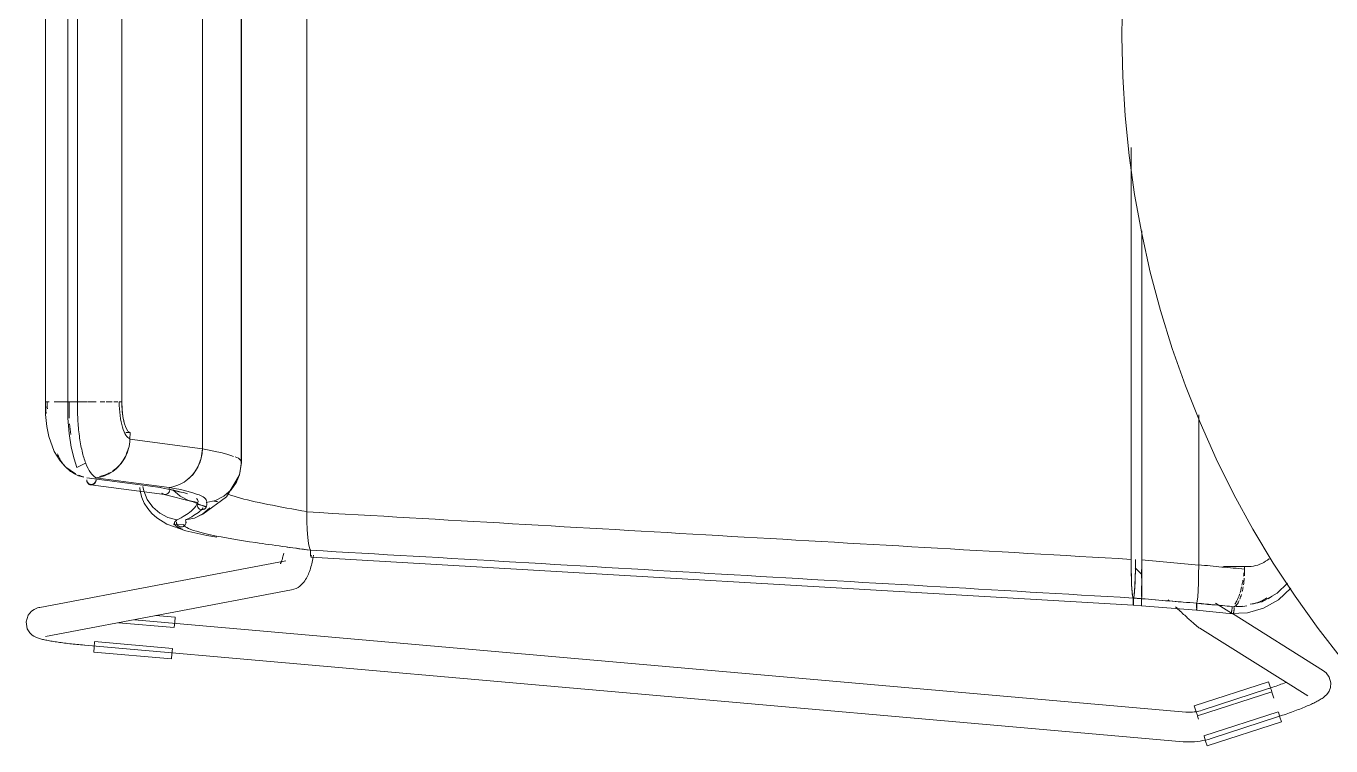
# Model space of a CAD drawing. Header units: millimetres. Extents: x 155927 to 295199, y -4084 to 97293.
# Drawn here: x 182375 to 182902, y 12020 to 12310 of the extents above; entities that cross this region are included whole.
import ezdxf

# ---------------------------------------------------------------- set-up
doc = ezdxf.new("R2010")
doc.units = ezdxf.units.MM
doc.header["$MEASUREMENT"] = 0
doc.layers.add('I-FURN', color=8, linetype='CONTINUOUS', lineweight=9)

msp = doc.modelspace()

# ---------------------------------------------------------------- linework, layer by layer
at = {"layer": 'I-FURN'}
for p, q in [((182488.15, 12497.74), (182488.15, 12114.34)), ((182488.15, 12114.34), (182488.15, 12497.74)), ((182461.65, 12478.43), (182461.65, 12133.65)), ((182461.65, 12133.65), (182461.65, 12478.43)), ((182446.05, 12472.4), (182446.05, 12139.69)), ((182446.05, 12139.69), (182446.05, 12472.4)), ((182382.68, 12453.47), (182382.68, 12158.62)), ((182391.72, 12453.47), (182391.72, 12158.62)), ((182395.68, 12158.62), (182395.68, 12453.47)), ((182413.52, 12453.47), (182413.52, 12158.62)), ((182413.58, 12158.62), (182413.58, 12453.47)), ((182461.8, 12134.19), (182461.8, 12438.99)), ((182817.28, 12314.68), (182817.18, 12306.04)), ((182817.18, 12306.04), (182817.5, 12290.05)), ((182817.5, 12290.05), (182818.46, 12274.08)), ((182818.46, 12274.08), (182820.06, 12258.16)), ((182820.88, 12261.36), (182820.88, 12095.09)), ((182820.88, 12095.09), (182820.88, 12261.36)), ((182820.06, 12258.16), (182822.29, 12242.31)), ((182822.29, 12242.31), (182825.16, 12226.57)), ((182825.16, 12226.57), (182828.65, 12210.96)), ((182825.2, 12227.65), (182825.2, 12094.83)), ((182825.2, 12094.83), (182825.2, 12227.65)), ((182828.65, 12210.96), (182832.76, 12195.5)), ((182832.76, 12195.5), (182837.49, 12180.21)), ((182837.49, 12180.21), (182842.83, 12165.13)), ((182842.83, 12165.13), (182848.76, 12150.27)), ((182382.68, 12158.62), (182382.85, 12158.62)), ((182382.68, 12158.62), (182382.79, 12153.59)), ((182384.17, 12158.62), (182382.7, 12158.62)), ((182388.26, 12158.62), (182386.2, 12158.62)), ((182388.27, 12158.62), (182388.8, 12158.62)), ((182388.94, 12158.62), (182391.96, 12158.62)), ((182391.96, 12158.62), (182388.95, 12158.62)), ((182395.57, 12158.62), (182391.72, 12158.62)), ((182391.72, 12158.62), (182391.81, 12152.07)), ((182391.72, 12158.62), (182391.79, 12158.62)), ((182391.79, 12158.62), (182391.98, 12158.62)), ((182391.98, 12158.62), (182392.29, 12158.62)), ((182392.29, 12158.62), (182392.68, 12158.62)), ((182392.68, 12158.62), (182393.13, 12158.62)), ((182393.13, 12158.62), (182393.62, 12158.62)), ((182393.62, 12158.62), (182394.12, 12158.62)), ((182394.12, 12158.62), (182394.6, 12158.62)), ((182394.6, 12158.62), (182395.01, 12158.62)), ((182395.01, 12158.62), (182395.34, 12158.62)), ((182395.34, 12158.62), (182395.57, 12158.62)), ((182395.65, 12158.62), (182399.46, 12158.62)), ((182399.46, 12158.62), (182395.65, 12158.62)), ((182403.21, 12158.62), (182399.66, 12158.62)), ((182406.68, 12158.62), (182404.84, 12158.62)), ((182409.67, 12158.62), (182407.2, 12158.62)), ((182411.99, 12158.62), (182410.25, 12158.62)), ((182413.69, 12155.58), (182413.58, 12158.62)), ((182414.01, 12152.73), (182413.69, 12155.58)), ((182382.79, 12153.59), (182383.3, 12148.76)), ((182391.81, 12152.07), (182392.3, 12145.95)), ((182414.52, 12150.23), (182414.01, 12152.73)), ((182415.19, 12148.25), (182414.52, 12150.23)), ((182848.17, 12092.88), (182848.17, 12153.44)), ((182848.17, 12153.44), (182848.17, 12092.88)), ((182848.76, 12150.27), (182855.28, 12135.67)), ((182383.3, 12148.76), (182384.09, 12144.73)), ((182384.09, 12144.73), (182386.22, 12138.68)), ((182392.3, 12145.95), (182393.14, 12140.33)), ((182415.17, 12146.26), (182416.84, 12146.26)), ((182415.98, 12146.9), (182415.19, 12148.25)), ((182416.84, 12146.26), (182415.98, 12146.9)), ((182416.77, 12143.55), (182416.84, 12146.26)), ((182393.14, 12140.33), (182394.24, 12135.64)), ((182446.05, 12139.69), (182416.77, 12143.55)), ((182445.57, 12135.92), (182446.05, 12139.69)), ((182386.22, 12138.68), (182388.61, 12134.8)), ((182388.61, 12134.8), (182390.9, 12132.32)), ((182394.24, 12135.64), (182395.41, 12132.19)), ((182395.41, 12132.19), (182398.94, 12133.95)), ((182444.25, 12132.37), (182445.57, 12135.92)), ((182461.8, 12134.19), (182461, 12129.15)), ((182461.64, 12133.65), (182461.17, 12129.86)), ((182461.17, 12129.86), (182461.65, 12133.65)), ((182855.28, 12135.67), (182862.39, 12121.33)), ((182390.9, 12132.32), (182394.8, 12129.64)), ((182394.8, 12129.64), (182395, 12129.55)), ((182439.44, 12126.77), (182442.18, 12129.26)), ((182442.18, 12129.26), (182444.25, 12132.37)), ((182460.93, 12129), (182455.82, 12120.35)), ((182461, 12129.15), (182459.63, 12125.97)), ((182461.17, 12129.86), (182459.8, 12126.29)), ((182459.81, 12126.29), (182461.17, 12129.86)), ((182399.43, 12128), (182429.12, 12124.16)), ((182400.99, 12125.16), (182430.77, 12121.31)), ((182402.96, 12127.55), (182405.4, 12127.23)), ((182402.97, 12127.98), (182432.67, 12124.14)), ((182420.77, 12124.04), (182420.91, 12122.62)), ((182422.43, 12122.77), (182422.06, 12124.51)), ((182422.06, 12124.5), (182422.43, 12122.76)), ((182434.63, 12122.91), (182428.34, 12124.28)), ((182432.79, 12122.68), (182432.86, 12123.17)), ((182432.86, 12123.17), (182432.83, 12123.67)), ((182434.16, 12123.15), (182437.04, 12120.64)), ((182457.63, 12123.16), (182454.76, 12120.65)), ((182454.76, 12120.64), (182457.64, 12123.15)), ((182459.8, 12126.29), (182457.63, 12123.16)), ((182457.64, 12123.15), (182459.81, 12126.29)), ((182420.91, 12122.62), (182421.57, 12120.11)), ((182421.57, 12120.11), (182422.6, 12117.75)), ((182422.43, 12122.76), (182423.83, 12119.25)), ((182423.83, 12119.25), (182426, 12116.16)), ((182429.7, 12121.84), (182430.09, 12121.55)), ((182430.09, 12121.55), (182430.53, 12121.36)), ((182430.53, 12121.36), (182431, 12121.29)), ((182430.69, 12121.32), (182442.3, 12118.35)), ((182431, 12121.29), (182431.47, 12121.36)), ((182431.47, 12121.36), (182431.91, 12121.55)), ((182431.91, 12121.55), (182432.29, 12121.84)), ((182432.29, 12121.84), (182432.59, 12122.23)), ((182432.59, 12122.23), (182432.79, 12122.68)), ((182437.07, 12122.15), (182434.63, 12122.91)), ((182437.04, 12120.64), (182440.43, 12118.89)), ((182440.43, 12118.89), (182444.15, 12118)), ((182442.3, 12118.35), (182447.62, 12116.19)), ((182443.99, 12117.53), (182444.15, 12118)), ((182444.15, 12118), (182443.99, 12117.53)), ((182455.82, 12120.35), (182446.28, 12113.36)), ((182447.65, 12118), (182447.81, 12117.53)), ((182447.66, 12118), (182451.37, 12118.89)), ((182447.82, 12117.53), (182447.66, 12118)), ((182454.76, 12120.65), (182451.37, 12118.9)), ((182451.37, 12118.89), (182454.76, 12120.64)), ((182862.39, 12121.33), (182870.06, 12107.29)), ((182422.6, 12117.75), (182423.98, 12115.55)), ((182423.98, 12115.55), (182425.66, 12113.57)), ((182425.66, 12113.57), (182427.62, 12111.84)), ((182426, 12116.16), (182425.81, 12116.38)), ((182426, 12116.16), (182428.83, 12113.68)), ((182428.83, 12113.68), (182432.15, 12111.94)), ((182446.2, 12113.42), (182442.88, 12111.78)), ((182442.88, 12111.77), (182446.2, 12113.41)), ((182443.86, 12117.32), (182447.76, 12116.48)), ((182443.95, 12117.03), (182443.99, 12117.53)), ((182443.99, 12117.53), (182443.95, 12117.03)), ((182444.03, 12116.54), (182443.95, 12117.03)), ((182443.95, 12117.03), (182444.03, 12116.54)), ((182444.23, 12116.09), (182444.03, 12116.54)), ((182444.03, 12116.54), (182444.23, 12116.09)), ((182444.55, 12115.71), (182444.23, 12116.09)), ((182444.23, 12116.09), (182444.55, 12115.7)), ((182446.28, 12113.36), (182444.53, 12112.47)), ((182444.95, 12115.41), (182444.55, 12115.71)), ((182444.55, 12115.7), (182444.95, 12115.41)), ((182445.41, 12115.23), (182444.95, 12115.41)), ((182444.95, 12115.41), (182445.41, 12115.22)), ((182445.9, 12115.16), (182445.41, 12115.23)), ((182445.41, 12115.22), (182445.9, 12115.16)), ((182446.39, 12115.23), (182445.9, 12115.16)), ((182445.9, 12115.16), (182446.39, 12115.22)), ((182449.04, 12115.82), (182446.2, 12113.42)), ((182446.2, 12113.41), (182449.04, 12115.82)), ((182446.85, 12115.41), (182446.39, 12115.23)), ((182446.39, 12115.22), (182446.85, 12115.41)), ((182447.26, 12115.71), (182446.85, 12115.41)), ((182446.85, 12115.41), (182447.26, 12115.7)), ((182447.57, 12116.09), (182447.26, 12115.71)), ((182447.26, 12115.7), (182447.57, 12116.09)), ((182447.77, 12116.54), (182447.57, 12116.09)), ((182447.57, 12116.09), (182447.77, 12116.54)), ((182447.85, 12117.03), (182447.77, 12116.54)), ((182447.77, 12116.54), (182447.86, 12117.03)), ((182447.81, 12117.53), (182447.85, 12117.03)), ((182447.86, 12117.03), (182447.82, 12117.53)), ((182488.15, 12114.34), (182488.21, 12110.57)), ((182488.21, 12110.57), (182488.15, 12114.26)), ((182427.62, 12111.84), (182431.74, 12109.33)), ((182431.74, 12109.33), (182439.36, 12106.66)), ((182432.15, 12111.94), (182435.78, 12111.04)), ((182434.86, 12110.13), (182434.54, 12108.97)), ((182434.54, 12108.97), (182438.38, 12109.16)), ((182435.65, 12109.58), (182435.57, 12110.07)), ((182435.57, 12110.07), (182435.65, 12109.58)), ((182435.78, 12111.04), (182435.61, 12110.57)), ((182435.62, 12110.57), (182435.78, 12111.04)), ((182435.84, 12109.12), (182435.65, 12109.58)), ((182435.65, 12109.58), (182435.84, 12109.12)), ((182436.15, 12108.74), (182435.84, 12109.12)), ((182435.84, 12109.12), (182436.15, 12108.73)), ((182436.54, 12108.44), (182436.15, 12108.74)), ((182436.15, 12108.73), (182436.54, 12108.43)), ((182437, 12108.24), (182436.54, 12108.44)), ((182436.54, 12108.43), (182437, 12108.24)), ((182437.48, 12108.17), (182437, 12108.24)), ((182437, 12108.24), (182437.48, 12108.16)), ((182437.97, 12108.23), (182437.48, 12108.17)), ((182437.48, 12108.16), (182437.97, 12108.22)), ((182438.43, 12108.41), (182437.97, 12108.23)), ((182437.97, 12108.22), (182438.43, 12108.4)), ((182438.83, 12108.7), (182438.43, 12108.41)), ((182438.43, 12108.4), (182438.83, 12108.69)), ((182439.15, 12109.07), (182438.83, 12108.7)), ((182438.83, 12108.69), (182439.15, 12109.07)), ((182439.35, 12109.52), (182439.15, 12109.07)), ((182439.15, 12109.07), (182439.36, 12109.52)), ((182442.88, 12111.78), (182439.26, 12110.99)), ((182439.26, 12110.99), (182439.42, 12110.51)), ((182439.27, 12110.99), (182442.88, 12111.77)), ((182439.42, 12110.51), (182439.27, 12110.99)), ((182439.44, 12110.02), (182439.35, 12109.52)), ((182439.36, 12109.52), (182439.45, 12110.01)), ((182439.42, 12110.51), (182439.44, 12110.02)), ((182439.45, 12110.01), (182439.42, 12110.51)), ((182488.21, 12110.57), (182488.36, 12107.04)), ((182488.36, 12107.04), (182488.21, 12110.51)), ((182439.36, 12106.66), (182447.88, 12104.77)), ((182447.88, 12104.77), (182451.95, 12104.03)), ((182488.36, 12107.04), (182488.6, 12103.94)), ((182488.6, 12103.93), (182488.36, 12106.99)), ((182488.6, 12103.94), (182488.91, 12101.44)), ((182488.91, 12101.44), (182488.6, 12103.9)), ((182870.06, 12107.29), (182878.28, 12093.57)), ((182478.66, 12096.6), (182478.76, 12097.07)), ((182478.76, 12097.07), (182478.86, 12097.56)), ((182488.91, 12101.44), (182489.28, 12099.69)), ((182489.28, 12099.69), (182488.91, 12101.43)), ((182489.68, 12098.79), (182489.28, 12099.69)), ((182489.28, 12099.69), (182489.68, 12098.79)), ((182489.66, 12098.32), (182489.65, 12097.82)), ((182489.65, 12097.82), (182489.66, 12098.32)), ((182489.65, 12097.82), (182489.66, 12097.33)), ((182489.66, 12097.33), (182489.65, 12097.82)), ((182489.68, 12098.79), (182489.66, 12098.32)), ((182489.66, 12098.32), (182489.68, 12098.79)), ((182489.66, 12097.33), (182489.68, 12096.88)), ((182489.68, 12096.87), (182489.66, 12097.33)), ((182489.68, 12096.88), (182489.72, 12096.49)), ((182489.72, 12096.49), (182489.68, 12096.87)), ((182490.01, 12096.46), (182490.05, 12096.84)), ((182490.05, 12096.84), (182490.01, 12096.46)), ((182479.78, 12094.52), (182380.49, 12075.71)), ((182477.56, 12093.3), (182477.57, 12093.33)), ((182477.57, 12093.33), (182477.61, 12093.4)), ((182477.61, 12093.4), (182477.66, 12093.49)), ((182477.66, 12093.49), (182477.74, 12093.64)), ((182477.74, 12093.64), (182477.82, 12093.83)), ((182477.82, 12093.83), (182477.92, 12094.07)), ((182477.92, 12094.07), (182478.02, 12094.34)), ((182478.02, 12094.34), (182478.13, 12094.64)), ((182478.13, 12094.64), (182478.23, 12094.98)), ((182478.23, 12094.98), (182478.34, 12095.34)), ((182478.34, 12095.34), (182478.45, 12095.74)), ((182478.45, 12095.74), (182478.56, 12096.16)), ((182478.56, 12096.16), (182478.66, 12096.6)), ((182489.7, 12091.44), (182489.88, 12092.06)), ((182489.72, 12096.49), (182489.76, 12096.19)), ((182489.76, 12096.19), (182489.72, 12096.49)), ((182489.87, 12095.93), (182489.92, 12095.99)), ((182489.92, 12095.99), (182489.87, 12095.92)), ((182821.77, 12076.64), (182489.87, 12095.92)), ((182489.88, 12092.06), (182490.06, 12092.69)), ((182489.97, 12096.17), (182490.01, 12096.46)), ((182490.01, 12096.46), (182489.97, 12096.17)), ((182490.06, 12092.69), (182490.22, 12093.33)), ((182490.22, 12093.33), (182490.37, 12093.99)), ((182490.37, 12093.99), (182490.51, 12094.66)), ((182490.51, 12094.66), (182490.65, 12095.34)), ((182490.65, 12095.34), (182490.77, 12096.03)), ((182490.77, 12096.03), (182490.89, 12096.73)), ((182820.88, 12095.09), (182820.91, 12091.31)), ((182822.52, 12091.6), (182825.19, 12089.03)), ((182822.64, 12091.3), (182822.67, 12094.98)), ((182825.2, 12094.83), (182825.2, 12091.04)), ((182825.2, 12091.04), (182825.2, 12094.83)), ((182848.14, 12089.12), (182848.17, 12092.88)), ((182848.17, 12092.76), (182848.14, 12089.12)), ((182858.21, 12092.18), (182867.96, 12092.18)), ((182866.72, 12092.23), (182866.72, 12091.18)), ((182878.28, 12093.57), (182887.05, 12080.18)), ((182486.95, 12085.84), (182487.35, 12086.37)), ((182487.35, 12086.37), (182487.71, 12086.91)), ((182487.71, 12086.91), (182488.03, 12087.45)), ((182488.03, 12087.45), (182488.32, 12087.98)), ((182488.32, 12087.98), (182488.59, 12088.53)), ((182488.59, 12088.53), (182488.85, 12089.09)), ((182488.85, 12089.09), (182489.08, 12089.66)), ((182489.08, 12089.66), (182489.3, 12090.24)), ((182489.3, 12090.24), (182489.51, 12090.84)), ((182489.51, 12090.84), (182489.7, 12091.44)), ((182820.91, 12091.31), (182820.99, 12087.74)), ((182820.99, 12087.74), (182821.11, 12084.61)), ((182822.44, 12084.63), (182822.56, 12087.75)), ((182822.56, 12087.75), (182822.64, 12091.3)), ((182825.08, 12087.48), (182825.07, 12091.04)), ((182825.07, 12091.03), (182825.08, 12087.48)), ((182825.19, 12087.47), (182825.18, 12084.34)), ((182825.18, 12084.34), (182825.19, 12087.47)), ((182825.2, 12091.04), (182825.19, 12087.47)), ((182825.19, 12087.47), (182825.2, 12091.04)), ((182848.14, 12089.03), (182848.06, 12085.59)), ((182848.07, 12085.59), (182848.14, 12089.02)), ((182382.73, 12063.92), (182482.02, 12082.73)), ((182482.02, 12082.73), (182483.01, 12082.99)), ((182483.01, 12082.99), (182483.9, 12083.35)), ((182483.9, 12083.35), (182484.69, 12083.79)), ((182484.69, 12083.79), (182485.38, 12084.28)), ((182485.38, 12084.28), (182485.98, 12084.79)), ((182485.98, 12084.79), (182486.49, 12085.31)), ((182486.49, 12085.31), (182486.95, 12085.84)), ((182821.11, 12084.61), (182821.27, 12082.11)), ((182821.27, 12082.11), (182821.46, 12080.36)), ((182822.08, 12080.38), (182822.28, 12082.13)), ((182822.28, 12082.13), (182822.44, 12084.63)), ((182825.1, 12081.86), (182825.09, 12084.36)), ((182825.09, 12084.35), (182825.1, 12081.85)), ((182825.11, 12080.11), (182825.1, 12081.86)), ((182825.1, 12081.85), (182825.11, 12080.1)), ((182825.17, 12081.83), (182825.16, 12080.09)), ((182825.16, 12080.09), (182825.17, 12081.83)), ((182825.18, 12084.34), (182825.17, 12081.84)), ((182825.17, 12081.83), (182825.18, 12084.34)), ((182847.8, 12080.01), (182847.95, 12082.49)), ((182847.95, 12082.45), (182847.8, 12080.01)), ((182847.95, 12082.49), (182848.07, 12085.59)), ((182848.06, 12085.52), (182847.95, 12082.49)), ((182873.96, 12078.1), (182879.79, 12081.47)), ((182879.79, 12081.47), (182884.01, 12085.49)), ((182880.37, 12078.78), (182885.37, 12083.39)), ((182380.08, 12075.62), (182380.49, 12075.71)), ((182821.46, 12080.36), (182821.68, 12079.47)), ((182821.67, 12079), (182821.66, 12078.5)), ((182821.66, 12078.5), (182821.67, 12078.01)), ((182821.68, 12079.47), (182821.67, 12079)), ((182821.67, 12078.01), (182821.68, 12077.56)), ((182821.68, 12077.56), (182821.7, 12077.18)), ((182821.7, 12077.18), (182821.72, 12076.89)), ((182821.72, 12076.89), (182821.75, 12076.7)), ((182821.75, 12076.7), (182821.77, 12076.64)), ((182821.77, 12076.63), (182825.13, 12076.37)), ((182821.78, 12076.64), (182821.8, 12076.7)), ((182821.8, 12076.7), (182821.83, 12076.89)), ((182821.83, 12076.89), (182821.85, 12077.19)), ((182821.85, 12077.19), (182821.87, 12077.57)), ((182821.87, 12079.48), (182822.08, 12080.38)), ((182821.88, 12079.01), (182821.87, 12079.48)), ((182821.87, 12077.57), (182821.88, 12078.02)), ((182821.89, 12078.51), (182821.88, 12079.01)), ((182821.88, 12078.02), (182821.89, 12078.51)), ((182825.13, 12078.74), (182825.13, 12079.21)), ((182825.13, 12079.21), (182825.13, 12078.74)), ((182825.13, 12078.24), (182825.13, 12078.74)), ((182825.13, 12078.74), (182825.13, 12078.24)), ((182825.13, 12077.75), (182825.13, 12078.24)), ((182825.13, 12078.24), (182825.13, 12077.75)), ((182825.13, 12077.3), (182825.13, 12077.75)), ((182825.13, 12077.75), (182825.13, 12077.3)), ((182825.13, 12076.92), (182825.13, 12077.3)), ((182825.13, 12077.3), (182825.13, 12076.91)), ((182825.13, 12076.62), (182825.13, 12076.92)), ((182825.13, 12076.91), (182825.13, 12076.62)), ((182825.13, 12076.43), (182825.13, 12076.62)), ((182825.13, 12076.62), (182825.13, 12076.43)), ((182825.14, 12076.43), (182825.13, 12076.37)), ((182825.13, 12076.37), (182825.13, 12076.43)), ((182825.13, 12076.43), (182825.13, 12076.36)), ((182825.13, 12076.36), (182825.14, 12076.43)), ((182847.33, 12074.54), (182825.13, 12076.36)), ((182825.16, 12080.09), (182825.14, 12079.2)), ((182825.14, 12079.2), (182825.16, 12080.09)), ((182825.14, 12079.2), (182825.14, 12078.73)), ((182825.14, 12078.73), (182825.14, 12079.2)), ((182825.14, 12078.73), (182825.14, 12078.23)), ((182825.14, 12078.23), (182825.14, 12078.73)), ((182825.14, 12078.23), (182825.14, 12077.74)), ((182825.14, 12077.74), (182825.14, 12078.23)), ((182825.14, 12077.74), (182825.14, 12077.29)), ((182825.14, 12077.29), (182825.14, 12077.74)), ((182825.14, 12077.29), (182825.14, 12076.91)), ((182825.14, 12076.91), (182825.14, 12077.29)), ((182825.14, 12076.91), (182825.14, 12076.62)), ((182825.14, 12076.61), (182825.14, 12076.91)), ((182825.14, 12076.62), (182825.14, 12076.43)), ((182825.14, 12076.43), (182825.14, 12076.61)), ((182836.38, 12078.27), (182835.87, 12078.75)), ((182839.35, 12075.45), (182838.86, 12075.91)), ((182847.24, 12077.37), (182847.23, 12076.9)), ((182847.23, 12076.9), (182847.24, 12077.37)), ((182847.23, 12076.9), (182847.23, 12076.4)), ((182847.23, 12076.4), (182847.23, 12076.9)), ((182847.23, 12076.4), (182847.24, 12075.91)), ((182847.24, 12075.91), (182847.23, 12076.4)), ((182847.24, 12075.91), (182847.25, 12075.46)), ((182847.25, 12075.46), (182847.24, 12075.91)), ((182847.43, 12075.93), (182847.42, 12075.48)), ((182847.42, 12075.47), (182847.43, 12075.92)), ((182847.62, 12078.27), (182847.43, 12077.39)), ((182847.43, 12077.38), (182847.62, 12078.27)), ((182847.43, 12077.39), (182847.44, 12076.92)), ((182847.44, 12076.91), (182847.43, 12077.38)), ((182847.43, 12075.92), (182847.44, 12076.42)), ((182847.44, 12076.42), (182847.43, 12075.93)), ((182847.44, 12076.92), (182847.44, 12076.42)), ((182847.44, 12076.42), (182847.44, 12076.91)), ((182847.62, 12078.27), (182847.8, 12080.01)), ((182847.8, 12079.99), (182847.62, 12078.27)), ((182861.42, 12073.41), (182854.97, 12077.45)), ((182874.36, 12075.39), (182880.37, 12078.78)), ((182887.05, 12080.18), (182896.35, 12067.16)), ((182375.74, 12072.57), (182374.9, 12069.82)), ((182375.74, 12072.57), (182377.06, 12074.15)), ((182377.06, 12074.15), (182378.14, 12074.9)), ((182378.14, 12074.9), (182378.94, 12075.27)), ((182378.94, 12075.27), (182379.56, 12075.49)), ((182379.56, 12075.49), (182380.08, 12075.62)), ((182842.95, 12033.45), (182418.6, 12070.73)), ((182435.08, 12071.78), (182427.19, 12072.47)), ((182435.08, 12071.78), (182434.9, 12069.73)), ((182839.82, 12075), (182839.35, 12075.45)), ((182840.29, 12074.56), (182839.82, 12075)), ((182840.76, 12074.13), (182840.29, 12074.56)), ((182841.21, 12073.71), (182840.76, 12074.13)), ((182841.66, 12073.29), (182841.21, 12073.71)), ((182842.09, 12072.89), (182841.66, 12073.29)), ((182842.52, 12072.5), (182842.09, 12072.89)), ((182842.93, 12072.12), (182842.52, 12072.5)), ((182843.33, 12071.75), (182842.93, 12072.12)), ((182843.72, 12071.4), (182843.33, 12071.75)), ((182844.1, 12071.05), (182843.72, 12071.4)), ((182844.46, 12070.72), (182844.1, 12071.05)), ((182844.81, 12070.41), (182844.46, 12070.72)), ((182847.26, 12075.08), (182847.28, 12074.78)), ((182847.28, 12074.79), (182847.26, 12075.08)), ((182847.31, 12074.6), (182847.28, 12074.79)), ((182847.28, 12074.78), (182847.31, 12074.6)), ((182847.31, 12074.6), (182847.33, 12074.53)), ((182847.33, 12074.54), (182847.31, 12074.6)), ((182847.33, 12074.53), (182847.36, 12074.6)), ((182861.83, 12073.11), (182847.33, 12074.53)), ((182847.36, 12074.61), (182847.33, 12074.54)), ((182847.36, 12074.6), (182847.39, 12074.79)), ((182847.39, 12074.79), (182847.41, 12075.09)), ((182847.41, 12075.09), (182847.39, 12074.8)), ((182847.42, 12075.48), (182847.41, 12075.09)), ((182847.41, 12075.09), (182847.42, 12075.47)), ((182860.93, 12073.23), (182867.84, 12073.52)), ((182898.56, 12050.15), (182861.79, 12073.18)), ((182867.84, 12073.52), (182874.36, 12075.39)), ((182374.9, 12069.82), (182375.39, 12067.06)), ((182375.39, 12067.06), (182376.43, 12065.41)), ((182376.43, 12065.41), (182377.33, 12064.55)), ((182412.23, 12069.52), (182434.71, 12067.54)), ((182434.9, 12069.73), (182434.72, 12067.67)), ((182845.15, 12070.11), (182844.81, 12070.41)), ((182845.47, 12069.82), (182845.15, 12070.11)), ((182845.78, 12069.55), (182845.47, 12069.82)), ((182846.08, 12069.29), (182845.78, 12069.55)), ((182846.36, 12069.05), (182846.08, 12069.29)), ((182846.62, 12068.82), (182846.36, 12069.05)), ((182846.88, 12068.6), (182846.62, 12068.82)), ((182847.12, 12068.4), (182846.88, 12068.6)), ((182847.35, 12068.21), (182847.12, 12068.4)), ((182847.57, 12068.03), (182847.35, 12068.21)), ((182847.79, 12067.86), (182847.57, 12068.03)), ((182848.02, 12067.68), (182847.79, 12067.86)), ((182848.28, 12067.5), (182848.02, 12067.68)), ((182848.6, 12067.28), (182848.28, 12067.5)), ((182848.6, 12067.28), (182892.19, 12039.98)), ((182896.35, 12067.16), (182906.16, 12054.52)), ((182377.33, 12064.55), (182378.04, 12064.07)), ((182378.04, 12064.07), (182378.6, 12063.77)), ((182378.6, 12063.77), (182379.07, 12063.55)), ((182379.07, 12063.55), (182379.5, 12063.38)), ((182379.5, 12063.38), (182379.91, 12063.24)), ((182379.91, 12063.24), (182380.3, 12063.12)), ((182380.3, 12063.12), (182380.7, 12063)), ((182380.7, 12063), (182381.1, 12062.9)), ((182381.1, 12062.9), (182381.51, 12062.79)), ((182381.51, 12062.79), (182381.94, 12062.69)), ((182381.94, 12062.69), (182382.38, 12062.59)), ((182382.38, 12062.59), (182382.84, 12062.5)), ((182382.84, 12062.5), (182383.32, 12062.4)), ((182383.32, 12062.4), (182383.82, 12062.31)), ((182383.82, 12062.31), (182384.33, 12062.21)), ((182384.33, 12062.21), (182384.86, 12062.12)), ((182384.86, 12062.12), (182385.41, 12062.03)), ((182385.41, 12062.03), (182385.98, 12061.93)), ((182385.98, 12061.93), (182386.57, 12061.84)), ((182386.57, 12061.84), (182387.17, 12061.75)), ((182387.17, 12061.75), (182387.79, 12061.66)), ((182387.79, 12061.66), (182388.42, 12061.57)), ((182388.42, 12061.57), (182389.07, 12061.48)), ((182389.07, 12061.48), (182389.74, 12061.39)), ((182389.74, 12061.39), (182390.41, 12061.31)), ((182390.41, 12061.31), (182391.1, 12061.22)), ((182391.1, 12061.22), (182391.8, 12061.14)), ((182391.8, 12061.14), (182392.51, 12061.05)), ((182392.51, 12061.05), (182393.23, 12060.97)), ((182393.23, 12060.97), (182393.95, 12060.89)), ((182393.95, 12060.89), (182394.69, 12060.81)), ((182394.69, 12060.81), (182395.42, 12060.74)), ((182395.42, 12060.74), (182396.17, 12060.66)), ((182396.17, 12060.66), (182396.92, 12060.59)), ((182396.92, 12060.59), (182397.67, 12060.52)), ((182397.67, 12060.52), (182398.42, 12060.45)), ((182398.42, 12060.45), (182398.58, 12060.44)), ((182398.58, 12060.44), (182841.9, 12021.49)), ((182402.36, 12059.67), (182402.55, 12061.73)), ((182433.97, 12059.1), (182402.56, 12061.86)), ((182402.18, 12057.63), (182402.36, 12059.67)), ((182433.59, 12054.87), (182402.18, 12057.63)), ((182433.77, 12056.91), (182433.59, 12054.87)), ((182433.96, 12058.97), (182433.77, 12056.91)), ((182899.68, 12049.25), (182898.56, 12050.15)), ((182876.37, 12045.62), (182846.37, 12035.93)), ((182876.37, 12045.62), (182877, 12043.67)), ((182880.07, 12044.17), (182879.4, 12043.93)), ((182880.74, 12044.4), (182880.07, 12044.17)), ((182881.39, 12044.64), (182880.74, 12044.4)), ((182882.04, 12044.87), (182881.39, 12044.64)), ((182882.68, 12045.11), (182882.04, 12044.87)), ((182883.3, 12045.34), (182882.68, 12045.11)), ((182899.68, 12049.25), (182900.9, 12047.52)), ((182900.9, 12047.52), (182901.49, 12045.3)), ((182901.49, 12045.3), (182901.32, 12043.32)), ((182847.67, 12031.89), (182877.68, 12041.58)), ((182876.32, 12042.9), (182849.51, 12034.19)), ((182876.65, 12043.01), (182876.32, 12042.9)), ((182877.35, 12043.24), (182876.65, 12043.01)), ((182877, 12043.67), (182877.64, 12041.7)), ((182878.03, 12043.47), (182877.35, 12043.24)), ((182878.51, 12039), (182877.71, 12041.48)), ((182878.72, 12043.7), (182878.03, 12043.47)), ((182879.4, 12043.93), (182878.72, 12043.7)), ((182898.03, 12038.98), (182897.64, 12038.72)), ((182898.42, 12039.25), (182898.03, 12038.98)), ((182898.82, 12039.57), (182898.42, 12039.25)), ((182899.24, 12039.93), (182898.82, 12039.57)), ((182899.71, 12040.4), (182899.24, 12039.93)), ((182900.23, 12041.03), (182899.71, 12040.4)), ((182900.8, 12041.94), (182900.23, 12041.03)), ((182901.32, 12043.32), (182900.8, 12041.94)), ((182846.93, 12033.58), (182846.28, 12033.49)), ((182847, 12033.98), (182846.37, 12035.93)), ((182847.59, 12033.69), (182846.93, 12033.58)), ((182847.63, 12032.01), (182847, 12033.98)), ((182848.23, 12033.83), (182847.59, 12033.69)), ((182848.87, 12034), (182848.23, 12033.83)), ((182849.51, 12034.19), (182848.87, 12034)), ((182886.27, 12033.64), (182885.57, 12033.39)), ((182886.96, 12033.9), (182886.27, 12033.64)), ((182887.64, 12034.15), (182886.96, 12033.9)), ((182888.3, 12034.41), (182887.64, 12034.15)), ((182888.96, 12034.66), (182888.3, 12034.41)), ((182889.6, 12034.91), (182888.96, 12034.66)), ((182890.22, 12035.16), (182889.6, 12034.91)), ((182890.83, 12035.41), (182890.22, 12035.16)), ((182891.43, 12035.66), (182890.83, 12035.41)), ((182892.01, 12035.9), (182891.43, 12035.66)), ((182892.57, 12036.15), (182892.01, 12035.9)), ((182893.11, 12036.39), (182892.57, 12036.15)), ((182893.64, 12036.62), (182893.11, 12036.39)), ((182894.15, 12036.86), (182893.64, 12036.62)), ((182894.64, 12037.09), (182894.15, 12036.86)), ((182895.11, 12037.32), (182894.64, 12037.09)), ((182895.57, 12037.55), (182895.11, 12037.32)), ((182896.01, 12037.78), (182895.57, 12037.55)), ((182896.44, 12038.01), (182896.01, 12037.78)), ((182896.85, 12038.24), (182896.44, 12038.01)), ((182897.25, 12038.48), (182896.85, 12038.24)), ((182897.64, 12038.72), (182897.25, 12038.48)), ((182842.97, 12033.44), (182842.95, 12033.44)), ((182843.63, 12033.4), (182842.97, 12033.44)), ((182844.29, 12033.38), (182843.63, 12033.4)), ((182844.96, 12033.39), (182844.29, 12033.38)), ((182845.62, 12033.43), (182844.96, 12033.39)), ((182846.28, 12033.49), (182845.62, 12033.43)), ((182848.08, 12030.63), (182847.7, 12031.79)), ((182880.28, 12033.51), (182850.28, 12023.82)), ((182881.59, 12029.47), (182851.58, 12019.78)), ((182853.22, 12022.78), (182880.03, 12031.49)), ((182880.49, 12031.64), (182880.03, 12031.49)), ((182880.32, 12033.39), (182880.96, 12031.42)), ((182881.23, 12031.88), (182880.49, 12031.64)), ((182880.96, 12031.42), (182881.59, 12029.47)), ((182881.97, 12032.13), (182881.23, 12031.88)), ((182882.7, 12032.38), (182881.97, 12032.13)), ((182883.43, 12032.63), (182882.7, 12032.38)), ((182884.15, 12032.88), (182883.43, 12032.63)), ((182884.86, 12033.13), (182884.15, 12032.88)), ((182885.57, 12033.39), (182884.86, 12033.13)), ((182850.95, 12021.73), (182850.32, 12023.7)), ((182841.9, 12021.49), (182843.04, 12021.41)), ((182843.04, 12021.41), (182844.18, 12021.38)), ((182844.18, 12021.38), (182845.32, 12021.4)), ((182845.32, 12021.4), (182846.46, 12021.46)), ((182846.46, 12021.46), (182847.6, 12021.56)), ((182847.6, 12021.56), (182848.73, 12021.71)), ((182848.73, 12021.71), (182849.86, 12021.91)), ((182849.86, 12021.91), (182850.97, 12022.15)), ((182851.58, 12019.78), (182850.95, 12021.73)), ((182850.97, 12022.15), (182852.08, 12022.43)), ((182852.08, 12022.43), (182853.17, 12022.76)), ((182853.17, 12022.76), (182853.22, 12022.78))]:
    msp.add_line(p, q, dxfattribs=at)
for centre, major_axis, ratio, start_param, end_param in [((182386.96, 12158.62), (0, -12.4), 0.287441, 4.712389, 4.932602), ((182398.43, 12158.62), (-15.75, 0), 0.000004, 2.669107, 2.851347), ((182430.98, 12139.82), (0, 15.78), 0.955139, 3.737469, 4.704147), ((182431, 12123.26), (0, 1.96), 0.955139, 2.379629, 4.923331), ((182430.98, 12139.82), (0, 15.78), 0.955139, 3.254129, 3.495629), ((182430.98, 12139.82), (0, 15.78), 0.955139, 3.495799, 3.737346)]:
    msp.add_ellipse(centre, major_axis=major_axis, ratio=ratio, start_param=start_param, end_param=end_param, dxfattribs=at)
for points in [[(182382.96, 12154.01), (182382.83, 12155.48), (182382.76, 12157.04), (182382.77, 12158.62)], [(182392.35, 12152.02), (182392.24, 12154.2), (182392.21, 12156.4), (182392.25, 12158.62)], [(182416.76, 12143.79), (182416.2, 12143.92), (182415.1, 12144.87), (182413.71, 12148.19), (182412.75, 12152.99), (182412.48, 12156.72), (182412.45, 12158.62)], [(182413.53, 12157.78), (182413.59, 12155), (182413.95, 12152.45), (182414.47, 12150.24)], [(182392.93, 12145.46), (182392.75, 12146.87), (182392.58, 12148.32), (182392.47, 12149.8)], [(182402.97, 12127.98), (182404.21, 12128.13), (182406.59, 12128.71), (182409.93, 12130.47), (182412.77, 12133), (182414.96, 12136.15), (182416.37, 12139.75), (182416.73, 12142.25), (182416.77, 12143.55)], [(182416.22, 12140.01), (182415.89, 12138.78), (182415.4, 12137.62), (182414.83, 12136.45)], [(182458.58, 12136.67), (182455.97, 12137.67), (182451.77, 12138.68), (182446.05, 12139.69)], [(182387.52, 12137.75), (182387.68, 12137.3), (182387.86, 12136.87), (182388.06, 12136.44)], [(182388.16, 12136.23), (182388.55, 12135.42), (182389.02, 12134.63), (182389.55, 12133.9)], [(182402.98, 12128.18), (182402.25, 12128.54), (182400.85, 12129.85), (182399.58, 12132.31), (182399.01, 12133.78)], [(182414.82, 12136.45), (182413.63, 12134.2), (182412, 12131.96), (182409.85, 12130.82)], [(182461.8, 12134.19), (182461.8, 12134.94), (182461.42, 12135.7), (182459.25, 12136.45)], [(182461.64, 12133.65), (182461.75, 12133.83), (182461.8, 12134.01), (182461.8, 12134.19)], [(182398.1, 12128.45), (182397.41, 12128.61), (182396.74, 12128.81), (182396.08, 12129.06)], [(182408.48, 12129.97), (182407.22, 12129.27), (182405.86, 12128.86), (182404.48, 12128.53)], [(182439.99, 12121.54), (182438.1, 12122.19), (182435.29, 12122.85), (182432.25, 12123.51)], [(182447.65, 12118), (182448.2, 12119.02), (182446.23, 12121.07), (182438.17, 12123.12), (182432.67, 12124.14)], [(182444.15, 12118), (182444.44, 12118.54), (182444.3, 12119.09), (182443.73, 12119.63)], [(182452.12, 12118.39), (182451.65, 12118.45), (182451.18, 12118.5), (182450.72, 12118.56)], [(182654.39, 12104.68), (182598.93, 12107.87), (182543.51, 12111.07), (182488.15, 12114.26)], [(182820.88, 12095.09), (182765.35, 12098.29), (182709.83, 12101.48), (182654.39, 12104.68)], [(182489.67, 12098.81), (182486.54, 12099.2), (182483.38, 12099.6), (182480.27, 12099.99)], [(182489.68, 12098.79), (182544.91, 12095.57), (182655.51, 12089.13), (182766.27, 12082.69), (182821.68, 12079.47)], [(182866.72, 12091.18), (182863.69, 12091.44), (182857.55, 12091.99), (182851.3, 12092.58), (182848.17, 12092.88)], [(182868.23, 12092.18), (182867.73, 12092.17), (182867.22, 12092.19), (182866.72, 12092.23)], [(182876.61, 12095.34), (182876.46, 12095.22), (182876.32, 12095.1), (182876.17, 12094.98)], [(182865.65, 12084.66), (182865.79, 12085.31), (182865.93, 12085.97), (182866.05, 12086.66)], [(182866.55, 12087.47), (182866.47, 12086.57), (182866.37, 12085.68), (182866.25, 12084.83)], [(182866.3, 12088.35), (182866.37, 12088.82), (182866.42, 12089.29), (182866.47, 12089.77)], [(182866.72, 12091.18), (182866.71, 12090.24), (182866.68, 12089.31), (182866.62, 12088.4)], [(182863.81, 12078.78), (182864.11, 12079.41), (182864.38, 12080.16), (182864.65, 12080.98)], [(182864.8, 12081.4), (182865.05, 12082.2), (182865.28, 12083.08), (182865.5, 12084)], [(182866.12, 12083.98), (182866, 12083.32), (182865.88, 12082.68), (182865.74, 12082.07)], [(182825.14, 12079.2), (182824.56, 12079.25), (182823.41, 12079.34), (182822.25, 12079.43), (182821.68, 12079.47)], [(182821.87, 12079.48), (182821.89, 12078.88), (182821.89, 12077.38), (182821.81, 12076.63), (182821.78, 12076.63)], [(182825.13, 12079.21), (182824.58, 12079.25), (182823.5, 12079.34), (182822.42, 12079.43), (182821.87, 12079.48)], [(182825.14, 12079.2), (182828.86, 12078.9), (182836.29, 12078.29), (182843.72, 12077.69), (182847.43, 12077.39)], [(182862.38, 12075.95), (182859.94, 12076.19), (182854.99, 12076.67), (182849.95, 12077.14), (182847.43, 12077.38)], [(182854.33, 12076.67), (182852.04, 12076.89), (182849.74, 12077.12), (182847.43, 12077.35)], [(182861.08, 12073.3), (182861.12, 12073.34), (182861.22, 12073.46), (182861.35, 12073.76), (182861.47, 12074.14), (182861.56, 12074.6), (182861.63, 12075.09), (182861.66, 12075.59), (182861.66, 12075.9), (182861.65, 12076.05)], [(182864.55, 12078.5), (182864.23, 12077.8), (182863.53, 12076.66), (182862.78, 12076.09), (182862.38, 12075.95)], [(182862.74, 12076.96), (182863.06, 12077.37), (182863.39, 12077.89), (182863.7, 12078.53)], [(182863.21, 12075.99), (182864.11, 12076.01), (182865.01, 12076.06), (182865.9, 12076.17)], [(182867.66, 12076.29), (182866.43, 12076.1), (182865.17, 12076.06), (182863.91, 12076.06)], [(182865.44, 12080.93), (182865.23, 12080.2), (182864.99, 12079.56), (182864.75, 12078.96)], [(182875.09, 12078.62), (182873.13, 12077.67), (182871.03, 12077.25), (182868.89, 12076.98)], [(182877.84, 12080.15), (182877.32, 12079.82), (182876.79, 12079.49), (182876.25, 12079.19)]]:
    msp.add_open_spline(points, degree=3, dxfattribs=at)
for points, knots in [([(182398.95, 12133.95), (182398.4, 12135.37), (182397.41, 12138.7), (182396.31, 12144.76), (182395.68, 12151.62), (182395.61, 12156.27), (182395.65, 12158.62)], [0.3397465, 0.3397465, 0.3397465, 0.3397465, 0.5, 0.6666667, 0.8333333, 0.9999948, 0.9999948, 0.9999948, 0.9999948]), ([(182390.17, 12133.11), (182390.96, 12132.17), (182392.78, 12130.49), (182395.59, 12128.89), (182397.51, 12128.43), (182398.24, 12128.27)], [0.5, 0.5, 0.5, 0.5, 0.6666667, 0.8333333, 0.9365189, 0.9365189, 0.9365189, 0.9365189]), ([(182399.39, 12127.13), (182399.38, 12126.99), (182399.4, 12126.76), (182399.47, 12126.47), (182399.56, 12126.2), (182399.75, 12125.89), (182400.04, 12125.57), (182400.4, 12125.33), (182400.75, 12125.2), (182401.05, 12125.15), (182401.33, 12125.15), (182401.59, 12125.18), (182401.84, 12125.25), (182402.1, 12125.37), (182402.41, 12125.56), (182402.73, 12125.88), (182402.97, 12126.28), (182403.09, 12126.63), (182403.13, 12126.89), (182403.15, 12127.06), (182403.16, 12127.13)], [0.1111111, 0.1111111, 0.1111111, 0.1111111, 0.1666667, 0.1944444, 0.2222222, 0.2777778, 0.3333333, 0.3888889, 0.4444444, 0.4791667, 0.5138889, 0.5486111, 0.5833333, 0.6180556, 0.6527778, 0.7222222, 0.7916667, 0.8263889, 0.8611111, 0.8888889, 0.8888889, 0.8888889, 0.8888889]), ([(182403.06, 12126.73), (182403.02, 12126.61), (182402.92, 12126.38), (182402.65, 12125.97), (182402.1, 12125.51), (182401.23, 12125.26), (182400.45, 12125.49), (182399.94, 12125.88), (182399.64, 12126.27), (182399.45, 12126.73), (182399.41, 12127.05), (182399.4, 12127.22)], [-0.8125, -0.8125, -0.8125, -0.8125, -0.765625, -0.71875, -0.625, -0.5, -0.375, -0.3125, -0.25, -0.1875, -0.125, -0.125, -0.125, -0.125]), ([(182488.15, 12114.34), (182482.76, 12115.32), (182471.98, 12117.26), (182461.27, 12119.69), (182457.02, 12121.15), (182455.88, 12121.64)], [0, 0, 0, 0, 0.25, 0.5, 0.625, 0.625, 0.625, 0.625]), ([(182435.78, 12111.04), (182438.18, 12112.2), (182441.61, 12114.29), (182443.4, 12116.39), (182443.86, 12117.32)], [0, 0, 0, 0, 0.5, 0.9025383, 0.9025383, 0.9025383, 0.9025383]), ([(182439.26, 12110.99), (182441.67, 12112.16), (182444.33, 12113.78), (182446, 12115.41), (182446.39, 12115.87)], [0, 0, 0, 0, 0.5, 0.6963068, 0.6963068, 0.6963068, 0.6963068]), ([(182437.99, 12107.27), (182437.36, 12107.5), (182434.45, 12108.76), (182434.22, 12110.02), (182435.78, 12111.04)], [0.6929173, 0.6929173, 0.6929173, 0.6929173, 0.75, 1, 1, 1, 1]), ([(182489.68, 12098.79), (182482.13, 12099.81), (182466.91, 12101.84), (182448.48, 12104.89), (182440.18, 12107.33), (182438.58, 12108.75), (182438.38, 12109.16)], [0, 0, 0, 0, 0.25, 0.5, 0.75, 0.8499411, 0.8499411, 0.8499411, 0.8499411]), ([(182821.68, 12079.47), (182821.53, 12079.75), (182821.32, 12081.13), (182821.1, 12084.49), (182820.98, 12087.66), (182820.9, 12091.27), (182820.88, 12093.81), (182820.88, 12095.09)], [-1, -1, -1, -1, -0.666667, -0.5, -0.333333, -0.166667, 0, 0, 0, 0]), ([(182822.67, 12094.98), (182822.67, 12092.46), (182822.61, 12088.7), (182822.45, 12084.51), (182822.23, 12081.16), (182822.02, 12079.77), (182821.87, 12079.48)], [-0.996036, -0.996036, -0.996036, -0.996036, -0.6666667, -0.5, -0.3333333, 0, 0, 0, 0]), ([(182848.16, 12092.76), (182844.34, 12093.11), (182836.69, 12093.79), (182829.03, 12094.48), (182825.2, 12094.83)], [0.0000373, 0.0000373, 0.0000373, 0.0000373, 0.5, 0.9999999, 0.9999999, 0.9999999, 0.9999999]), ([(182876.61, 12095.34), (182875.7, 12094.58), (182872.7, 12092.65), (182869.1, 12092.02), (182866.72, 12092.23)], [0.5, 0.5, 0.5, 0.5, 0.6666667, 1, 1, 1, 1]), ([(182821.77, 12076.63), (182821.76, 12076.63), (182821.73, 12076.77), (182821.7, 12077.16), (182821.68, 12077.55), (182821.67, 12078), (182821.66, 12078.5), (182821.66, 12079), (182821.67, 12079.32), (182821.68, 12079.47)], [-0.498493, -0.498493, -0.498493, -0.498493, -0.375, -0.3125, -0.25, -0.1875, -0.125, -0.0625, 0, 0, 0, 0]), ([(182825.13, 12079.21), (182828.82, 12078.9), (182834.15, 12078.46), (182839.49, 12078.02), (182841.13, 12077.88)], [0, 0, 0, 0, 0.5, 0.7233886, 0.7233886, 0.7233886, 0.7233886]), ([(182862.38, 12075.95), (182862.4, 12075.81), (182862.43, 12075.52), (182862.45, 12075.1), (182862.44, 12074.72), (182862.42, 12074.43), (182862.38, 12074.16), (182862.33, 12073.91), (182862.27, 12073.69), (182862.2, 12073.49), (182862.11, 12073.3), (182862.02, 12073.19), (182861.98, 12073.16)], [0, 0, 0, 0, 0.0555556, 0.1111111, 0.1666667, 0.1944444, 0.2222222, 0.2777778, 0.3055556, 0.3333333, 0.3888889, 0.4444444, 0.4444444, 0.4444444, 0.4444444]), ([(182869.99, 12077.02), (182871.33, 12077.42), (182873.29, 12078.15), (182875.12, 12079.15), (182875.69, 12079.5)], [0.2297626, 0.2297626, 0.2297626, 0.2297626, 0.3333333, 0.3824546, 0.3824546, 0.3824546, 0.3824546])]:
    msp.add_open_spline(points, degree=3, knots=knots, dxfattribs=at)

doc.saveas('drawing.dxf')
